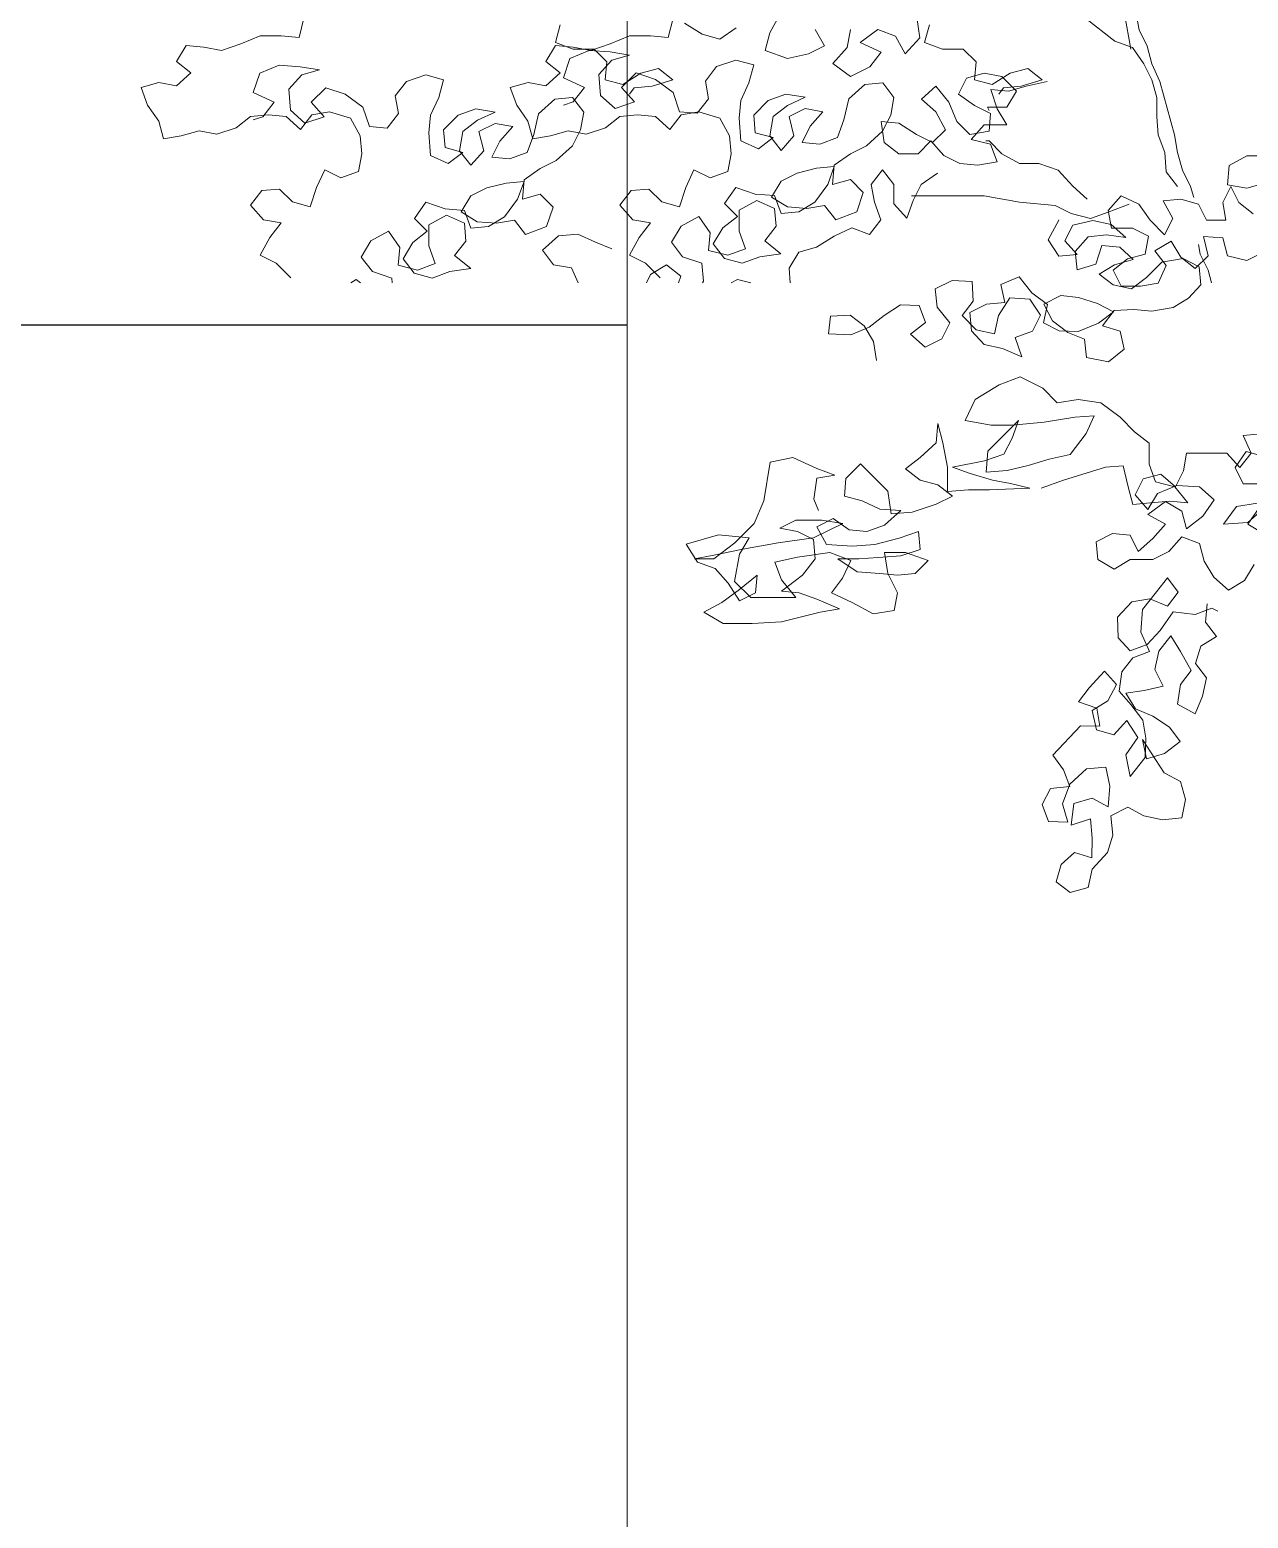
# Model space of a CAD drawing. Header units: metres. Extents: x -58 to 722, y -1100 to 345.
# Drawn here: x 240.14 to 240.881, y -499.721 to -498.816 of the extents above; entities that cross this region are included whole.
import ezdxf

# ---------------------------------------------------------------- set-up
doc = ezdxf.new("R2010")
doc.units = ezdxf.units.M
doc.header["$MEASUREMENT"] = 0
doc.layers.add('FSR_ARQ_006ARBOLES', color=74, linetype='Continuous', lineweight=0)
doc.layers.add('muro bajo', color=33, linetype='Continuous', lineweight=9)
doc.layers.add('FSR_ARQ_29PERFILES ACERO', color=143, linetype='Continuous')

# ---------------------------------------------------------------- blocks, each defined once
blk = doc.blocks.new('arboles fsr 01')
at = {"layer": 'FSR_ARQ_006ARBOLES'}
for points in [[(185.84048, -35.49758), (185.83405, -35.49114), (185.8269, -35.48756), (185.8312, -35.47969), (185.83621, -35.47326), (185.82835, -35.47182), (185.82263, -35.46538), (185.82765, -35.45895), (185.83551, -35.45824), (185.84123, -35.46397), (185.84909, -35.46612), (185.85196, -35.45754), (185.85555, -35.44968), (185.86269, -35.45326), (185.87056, -35.45041), (185.872, -35.44254), (185.87129, -35.43467), (185.86701, -35.4268), (185.85772, -35.42393), (185.84985, -35.42536), (185.84483, -35.43179), (185.8384, -35.42606), (185.83054, -35.42534), (185.82267, -35.42605), (185.81623, -35.43105), (185.80764, -35.4339), (185.79978, -35.43246), (185.79191, -35.4346), (185.78404, -35.43602), (185.7819, -35.42815), (185.7769, -35.421), (185.77405, -35.41313), (185.78192, -35.41099), (185.78978, -35.41243), (185.79622, -35.40671), (185.78979, -35.4017), (185.79409, -35.39455), (185.80196, -35.39527), (185.80982, -35.39671), (185.81841, -35.39386), (185.82699, -35.39029), (185.83629, -35.3903), (185.84416, -35.39102), (185.84631, -35.38244)], [(185.96002, -35.38541), (185.95787, -35.39327), (185.96574, -35.39614), (185.97503, -35.39615), (185.98075, -35.40187), (185.98003, -35.40974), (185.98789, -35.41189), (185.99576, -35.40689), (186.00363, -35.40476), (186.01007, -35.40977), (186.00077, -35.41262), (185.9929, -35.41333), (185.99075, -35.41619)], [(186.00432, -35.49758), (185.99789, -35.49114), (185.99074, -35.48756), (185.99504, -35.47969), (186.00005, -35.47326), (185.99218, -35.47182), (185.98647, -35.46538), (185.99148, -35.45895), (185.99935, -35.45824), (186.00507, -35.46397), (186.01293, -35.46612), (186.0158, -35.45754), (186.01938, -35.44968), (186.02653, -35.45326), (186.0344, -35.45041), (186.03584, -35.44254), (186.03513, -35.43467), (186.03085, -35.4268), (186.02155, -35.42393), (186.01368, -35.42536), (186.00867, -35.43179), (186.00224, -35.42606), (185.99437, -35.42534), (185.9865, -35.42605), (185.98006, -35.43105), (185.97148, -35.4339), (185.96361, -35.43246), (185.95574, -35.4346), (185.94788, -35.43602), (185.94574, -35.42815), (185.94074, -35.421), (185.93788, -35.41313), (185.94575, -35.41099), (185.95362, -35.41243), (185.96006, -35.40671), (185.95363, -35.4017), (185.95793, -35.39455), (185.96579, -35.39527), (185.97366, -35.39671), (185.98224, -35.39386), (185.99083, -35.39029), (186.00013, -35.3903), (186.00799, -35.39102), (186.01015, -35.38244)], [(186.12386, -35.38541), (186.12171, -35.39327), (186.12957, -35.39614), (186.13887, -35.39615), (186.14459, -35.40187), (186.14386, -35.40974), (186.15173, -35.41189), (186.1596, -35.40689), (186.16747, -35.40476), (186.1739, -35.40977), (186.1646, -35.41262), (186.15673, -35.41333), (186.15459, -35.41619)], [(186.01515, -35.38459), (186.02301, -35.3896), (186.03088, -35.39176), (186.03803, -35.38676)], [(186.05735, -35.38105), (186.05305, -35.38892), (186.0509, -35.39678), (186.06091, -35.40037), (186.07021, -35.39823), (186.07736, -35.39466), (186.07308, -35.3875)], [(186.08881, -35.38752), (186.08738, -35.39538), (186.08093, -35.40253), (186.08879, -35.40826), (186.09738, -35.40398), (186.10239, -35.39754), (186.0931, -35.39324), (186.10097, -35.38753), (186.10884, -35.3904), (186.11312, -35.39827), (186.11956, -35.39112), (186.11814, -35.38111)], [(186.20328, -35.34757), (186.2047, -35.35544), (186.20756, -35.36331), (186.2104, -35.38048), (186.21325, -35.39622)], [(186.02315, -35.49982), (186.02363, -35.49903), (186.02292, -35.49116), (186.01434, -35.48829), (186.00934, -35.48185), (186.01364, -35.4747), (186.02151, -35.47042), (186.02651, -35.47758), (186.02579, -35.48544), (186.03437, -35.4876), (186.04224, -35.48474), (186.03938, -35.47687), (186.03939, -35.46758), (186.04726, -35.46329), (186.05513, -35.46687), (186.05583, -35.47474), (186.05082, -35.48117), (186.05797, -35.4869), (186.04867, -35.48832), (186.0408, -35.49118), (186.03293, -35.48903), (186.02793, -35.48258), (186.03223, -35.47544), (186.03867, -35.47044), (186.03296, -35.46471), (186.03797, -35.45756), (186.04655, -35.46043), (186.05513, -35.46115), (186.05799, -35.46902), (186.06585, -35.46832), (186.07301, -35.46403), (186.07874, -35.45617), (186.08161, -35.4483), (186.07374, -35.44901), (186.06515, -35.45115), (186.058, -35.45472), (186.0537, -35.46187), (186.06085, -35.46616), (186.06943, -35.46689), (186.0773, -35.46546), (186.0823, -35.47191), (186.0916, -35.46834), (186.09447, -35.45976), (186.08875, -35.45403), (186.08088, -35.45617), (186.08161, -35.44759), (186.08876, -35.44259), (186.09592, -35.43902), (186.10308, -35.43259), (186.10666, -35.42544), (186.1081, -35.41757), (186.1031, -35.41113), (186.09523, -35.41184), (186.08807, -35.41827), (186.08592, -35.42757), (186.08305, -35.43543), (186.07518, -35.43829), (186.06731, -35.43756), (186.07089, -35.43041), (186.07662, -35.42398), (186.06876, -35.42255), (186.0616, -35.42611), (186.06374, -35.4347), (186.05801, -35.44113), (186.05301, -35.43469), (186.05445, -35.42611), (186.06089, -35.42111), (186.06876, -35.41754), (186.06018, -35.4161), (186.05231, -35.41895), (186.04587, -35.42539), (186.04657, -35.43325), (186.05444, -35.43541), (186.048, -35.44041), (186.04013, -35.43682), (186.03943, -35.42681), (186.04015, -35.41894), (186.04373, -35.41108), (186.04589, -35.40321), (186.03802, -35.40106), (186.02944, -35.40391), (186.02442, -35.41035), (186.02585, -35.41821), (186.02084, -35.42465), (186.01297, -35.42392), (186.01012, -35.41534), (186.00225, -35.40961), (185.99367, -35.40674), (185.98723, -35.41317), (185.99295, -35.41961), (185.98436, -35.42247), (185.97793, -35.41674), (185.97722, -35.40744), (185.98295, -35.40101), (185.99082, -35.39887), (185.98224, -35.39743), (185.97294, -35.39671), (185.96436, -35.40028), (185.96149, -35.40886), (185.97078, -35.41316), (185.96577, -35.41959), (185.96148, -35.42102)], [(185.88549, -35.49982), (185.8853, -35.4977), (185.87672, -35.49484), (185.87172, -35.48839), (185.87602, -35.48125), (185.88389, -35.47696), (185.88889, -35.48412), (185.88816, -35.49199), (185.89674, -35.49414), (185.90461, -35.49129), (185.90176, -35.48342), (185.90177, -35.47412), (185.90964, -35.46983), (185.9175, -35.47342), (185.91821, -35.48129), (185.9132, -35.48772), (185.92035, -35.49345), (185.91105, -35.49487), (185.90318, -35.49772), (185.89531, -35.49557), (185.89031, -35.48913), (185.89461, -35.48198), (185.90105, -35.47698), (185.89534, -35.47125), (185.90035, -35.4641), (185.90893, -35.46697), (185.91751, -35.4677), (185.92036, -35.47557), (185.92823, -35.47486), (185.93539, -35.47057), (185.94112, -35.46271), (185.94398, -35.45485), (185.93612, -35.45555), (185.92753, -35.45769), (185.92038, -35.46126), (185.91608, -35.46841), (185.92323, -35.47271), (185.93181, -35.47343), (185.93968, -35.47201), (185.94468, -35.47845), (185.95398, -35.47488), (185.95685, -35.4663), (185.95113, -35.46057), (185.94326, -35.46271), (185.94398, -35.45413), (185.95114, -35.44913), (185.9583, -35.44556), (185.96545, -35.43913), (185.96904, -35.43198), (185.97047, -35.42412), (185.96547, -35.41768), (185.95761, -35.41838), (185.95045, -35.42481), (185.94829, -35.43411), (185.94543, -35.44197), (185.93756, -35.44483), (185.92969, -35.44411), (185.93327, -35.43696), (185.939, -35.43053), (185.93113, -35.42909), (185.92398, -35.43266), (185.92612, -35.44124), (185.92039, -35.44767), (185.91539, -35.44123), (185.91683, -35.43265), (185.92327, -35.42765), (185.93114, -35.42408), (185.92256, -35.42264), (185.91469, -35.4255), (185.90824, -35.43193), (185.90895, -35.4398), (185.91682, -35.44195), (185.91038, -35.44695), (185.90251, -35.44337), (185.90181, -35.43335), (185.90253, -35.42549), (185.90611, -35.41762), (185.90826, -35.40976), (185.9004, -35.4076), (185.89181, -35.41046), (185.8868, -35.41689), (185.88823, -35.42476), (185.88321, -35.43119), (185.87535, -35.43047), (185.87249, -35.42188), (185.86463, -35.41615), (185.85605, -35.41328), (185.84961, -35.41972), (185.85533, -35.42616), (185.84674, -35.42901), (185.84031, -35.42328), (185.8396, -35.41398), (185.84533, -35.40755), (185.8532, -35.40541), (185.84462, -35.40398), (185.83532, -35.40325), (185.82674, -35.40682), (185.82387, -35.4154), (185.83316, -35.4197), (185.82815, -35.42613), (185.82386, -35.42756)], [(186.17605, -35.41049), (186.16675, -35.41262), (186.15888, -35.41476), (186.15101, -35.41404), (186.15386, -35.42262), (186.15815, -35.42978), (186.14814, -35.42977), (186.14241, -35.4362), (186.15099, -35.43835), (186.15384, -35.44622), (186.14526, -35.44765), (186.13739, -35.44692), (186.13024, -35.44334), (186.12453, -35.4369), (186.1188, -35.44262), (186.11022, -35.44261), (186.10379, -35.4376), (186.10236, -35.4283), (186.11023, -35.42902), (186.11809, -35.43403), (186.12524, -35.43762), (186.13097, -35.4319), (186.12669, -35.42403), (186.12025, -35.4183), (186.1267, -35.41259), (186.13241, -35.41974), (186.13598, -35.42833), (186.1417, -35.43406), (186.15028, -35.43263), (186.151, -35.42477), (186.14385, -35.42118), (186.13671, -35.41617), (186.14029, -35.40902), (186.14816, -35.40688), (186.15602, -35.40832), (186.16245, -35.41476), (186.15816, -35.42191), (186.14957, -35.4219), (186.15029, -35.42334)], [(186.27328, -35.44347), (186.2647, -35.44347), (186.25683, -35.44775), (186.25611, -35.45633), (186.26469, -35.45777), (186.27256, -35.45563)], [(186.26754, -35.46921), (186.26111, -35.4642), (186.25754, -35.45705), (186.25395, -35.4642), (186.25538, -35.47206), (186.24679, -35.47206), (186.24323, -35.4649), (186.23536, -35.46275), (186.22749, -35.46346), (186.23178, -35.47133), (186.22819, -35.47848), (186.22176, -35.47203), (186.21676, -35.46488), (186.2089, -35.46129), (186.20317, -35.46773), (186.20459, -35.47559), (186.21389, -35.4756), (186.22104, -35.47919), (186.2196, -35.48705), (186.21173, -35.48919), (186.20529, -35.49419), (186.20886, -35.50135), (186.21744, -35.50135), (186.22531, -35.49993), (186.2289, -35.49207), (186.2239, -35.48562), (186.23105, -35.48134), (186.23534, -35.4885), (186.24177, -35.49351), (186.2475, -35.48779), (186.24536, -35.47921), (186.25394, -35.47993), (186.25608, -35.4878), (186.26466, -35.48995), (186.27181, -35.48638)], [(186.12738, -35.45121), (186.12022, -35.45621), (186.11664, -35.46336), (186.11377, -35.47122), (186.10805, -35.46478), (186.10806, -35.4562), (186.10306, -35.44975), (186.09805, -35.45619), (186.09947, -35.46405), (186.10232, -35.47192), (186.09731, -35.47836), (186.08945, -35.47549), (186.08158, -35.47906), (186.07371, -35.48406), (186.06584, -35.4862), (186.06154, -35.49334), (186.06212, -35.49982)], [(185.96797, -35.49982), (185.96499, -35.49325), (185.95712, -35.49182), (185.95212, -35.48538), (185.95928, -35.47895), (185.96786, -35.47824), (185.97573, -35.48182), (185.98288, -35.48469)], [(186.10043, -35.53428), (186.09903, -35.52578), (186.0949, -35.51894), (186.08863, -35.51413), (186.07991, -35.51454), (186.07911, -35.5225), (186.08904, -35.52285), (186.09709, -35.51948), (186.10371, -35.51435), (186.11094, -35.50961), (186.11928, -35.50981), (186.12204, -35.51748), (186.11542, -35.5226), (186.12191, -35.52839), (186.12936, -35.52464), (186.13296, -35.51761), (186.12723, -35.5106), (186.12644, -35.50249), (186.13389, -35.49873), (186.14283, -35.49931), (186.14324, -35.50803), (186.13843, -35.5143), (186.14454, -35.52069), (186.15272, -35.52248), (186.15451, -35.5143), (186.15947, -35.50644), (186.16841, -35.50701), (186.17316, -35.51424), (186.16956, -35.52127), (186.16189, -35.52404), (186.16488, -35.5327), (186.15625, -35.52894), (186.14807, -35.52716), (186.14257, -35.52114), (186.14178, -35.51302), (186.14922, -35.50927), (186.15734, -35.50848), (186.15556, -35.50058), (186.16361, -35.49721), (186.16934, -35.50421), (186.17621, -35.5094), (186.17443, -35.51758), (186.18146, -35.52118), (186.1898, -35.52137), (186.19884, -35.51778), (186.20546, -35.51265), (186.19843, -35.50906), (186.19002, -35.50629), (186.18207, -35.50549), (186.17462, -35.50924), (186.17837, -35.51669), (186.18525, -35.52188), (186.19266, -35.52487), (186.19346, -35.53299), (186.20323, -35.53493), (186.21023, -35.5292), (186.20845, -35.52131), (186.20065, -35.51892), (186.20584, -35.51205), (186.21456, -35.51164), (186.22252, -35.51243), (186.232, -35.51081), (186.23885, -35.50668), (186.24426, -35.50079), (186.24346, -35.49267), (186.23643, -35.48908), (186.22695, -35.4907), (186.22017, -35.49741), (186.21354, -35.50253), (186.20537, -35.50075), (186.1991, -35.49594), (186.20594, -35.49181), (186.21422, -35.48942), (186.20833, -35.48401), (186.20037, -35.48321), (186.1976, -35.49162), (186.18933, -35.494), (186.18853, -35.48588), (186.19433, -35.47939), (186.20244, -35.4786), (186.211, -35.47978), (186.20451, -35.47398), (186.19633, -35.4722), (186.18745, -35.4742), (186.18385, -35.48124), (186.18936, -35.48725), (186.18124, -35.48805), (186.1765, -35.48082), (186.18125, -35.47198), (186.1813, -35.47191)], [(185.99835, -35.49982), (186.00003, -35.49615), (186.00719, -35.49186), (186.01362, -35.49688), (186.01254, -35.49982)], [(185.8672, -35.49982), (185.86956, -35.49841), (185.87138, -35.49982)], [(186.0446, -35.49982), (186.03865, -35.49833), (186.0359, -35.49982)], [(186.17335, -35.59092), (186.18336, -35.58735), (186.20196, -35.58165), (186.20983, -35.58094), (186.21197, -35.59024), (186.21411, -35.59811), (186.22197, -35.5974), (186.23056, -35.59669), (186.23842, -35.59741), (186.23271, -35.59026), (186.22413, -35.5881), (186.22128, -35.58023), (186.22128, -35.57093), (186.21485, -35.56592), (186.20842, -35.55948), (186.19984, -35.55304), (186.18983, -35.5516), (186.18053, -35.55302), (186.1741, -35.54657), (186.16409, -35.54156), (186.15479, -35.54513), (186.14406, -35.55155), (186.13976, -35.56085), (186.1512, -35.563), (186.1605, -35.56301), (186.1748, -35.56159), (186.1884, -35.55946), (186.19698, -35.55875), (186.1934, -35.56662), (186.18623, -35.57591), (186.17694, -35.57805), (186.16763, -35.5809), (186.15834, -35.58304), (186.14904, -35.58374), (186.14976, -35.57445), (186.16336, -35.56087), (186.16049, -35.56873), (186.15691, -35.57588), (186.14833, -35.57874), (186.13402, -35.58158), (186.14188, -35.58445), (186.15189, -35.58732), (186.15976, -35.58876), (186.16834, -35.59091), (186.15046, -35.59161), (186.14116, -35.5916), (186.13186, -35.59231), (186.13187, -35.58158), (186.12974, -35.57085), (186.1276, -35.56227), (186.12688, -35.57085), (186.11972, -35.57728), (186.11328, -35.58228), (186.11971, -35.58729), (186.12758, -35.58944), (186.13401, -35.59446), (186.12685, -35.59803), (186.11612, -35.60159), (186.10682, -35.6023), (186.1054, -35.59228), (186.09326, -35.58012), (186.08681, -35.58655), (186.08609, -35.59441), (186.09396, -35.59657), (186.10182, -35.60015), (186.11112, -35.60087), (186.10396, -35.6073), (186.09609, -35.61016), (186.08822, -35.60943), (186.08107, -35.60442), (186.07392, -35.60799), (186.0782, -35.61586), (186.08965, -35.61659), (186.09966, -35.61588), (186.11039, -35.61303), (186.11897, -35.61018), (186.11968, -35.61804), (186.1111, -35.6209), (186.10108, -35.6216), (186.0925, -35.62231), (186.0832, -35.6223), (186.09178, -35.62803), (186.10179, -35.62876), (186.10966, -35.62948), (186.11753, -35.62877), (186.12325, -35.62305), (186.11324, -35.61947), (186.10395, -35.61946), (186.10537, -35.62876), (186.10965, -35.63735), (186.10821, -35.64521), (186.09892, -35.64663), (186.08962, -35.64162), (186.08033, -35.63732), (186.08534, -35.63089), (186.08892, -35.62302), (186.07963, -35.61944), (186.06532, -35.62157), (186.05531, -35.62371), (186.05816, -35.63158), (186.06459, -35.63945), (186.04457, -35.63943), (186.03742, -35.63227), (186.03958, -35.62012), (186.04388, -35.61297), (186.03029, -35.61153), (186.01598, -35.6158), (186.02098, -35.62368), (186.02884, -35.62654), (186.03456, -35.63299), (186.03956, -35.64086), (186.04671, -35.63729), (186.04744, -35.62942), (186.03956, -35.63585), (186.03169, -35.64157), (186.02382, -35.64585), (186.0324, -35.65086), (186.04527, -35.65088), (186.05815, -35.65017), (186.07531, -35.6459), (186.0839, -35.64447), (186.07389, -35.64017), (186.06603, -35.63731), (186.05816, -35.63658), (186.06746, -35.62944), (186.07319, -35.62229), (186.07248, -35.61371), (186.06533, -35.61013), (186.05747, -35.60869), (186.06462, -35.60512), (186.07607, -35.60513), (186.08536, -35.60657), (186.07248, -35.613), (186.05675, -35.61513), (186.04101, -35.61797), (186.02742, -35.62082), (186.01955, -35.62224), (186.02813, -35.62225), (186.03744, -35.61511), (186.04603, -35.60653), (186.05033, -35.59653), (186.0532, -35.57936), (186.06322, -35.57723), (186.07394, -35.58224), (186.08181, -35.58511), (186.07394, -35.58653), (186.0725, -35.59583), (186.07464, -35.60084)], [(186.27225, -35.61114), (186.26511, -35.60684), (186.27012, -35.59969)], [(186.26795, -35.62472), (186.26365, -35.63187), (186.2565, -35.63615), (186.25007, -35.63043), (186.24578, -35.62327), (186.24364, -35.6154), (186.23578, -35.61253), (186.23005, -35.61897), (186.2229, -35.62254), (186.21288, -35.62253), (186.20573, -35.62681), (186.19858, -35.62251), (186.19787, -35.61465), (186.20503, -35.61108), (186.21289, -35.6118), (186.21646, -35.61895), (186.2229, -35.61324), (186.22863, -35.60681), (186.22077, -35.60251), (186.22864, -35.59679), (186.23579, -35.60109), (186.23793, -35.60896), (186.24508, -35.60325), (186.2501, -35.5961), (186.24367, -35.59037), (186.23365, -35.58965), (186.22507, -35.59321), (186.22077, -35.60036), (186.21505, -35.59392), (186.21864, -35.58677), (186.22651, -35.58463), (186.23294, -35.59036), (186.23652, -35.58321), (186.23796, -35.57535), (186.25584, -35.57536), (186.26155, -35.5818), (186.26657, -35.57537), (186.263, -35.5675), (186.27086, -35.56679)], [(186.27229, -35.57681), (186.26442, -35.57465), (186.25941, -35.5818), (186.26298, -35.58896), (186.27156, -35.58897)], [(186.26941, -35.59755), (186.26011, -35.59897), (186.25438, -35.60683), (186.26511, -35.60612), (186.27155, -35.60041)], [(186.24707, -35.64216), (186.24634, -35.65028), (186.25113, -35.65669), (186.24419, -35.66098), (186.24193, -35.66865), (186.24671, -35.67506), (186.24498, -35.68322), (186.24171, -35.69093), (186.23397, -35.68664), (186.23518, -35.678), (186.24002, -35.67176), (186.23517, -35.66332), (186.23087, -35.65639), (186.22555, -35.66316), (186.22381, -35.67132), (186.22761, -35.67877), (186.21908, -35.68059), (186.21103, -35.68189), (186.21532, -35.68882), (186.22302, -35.69209), (186.23028, -35.6969), (186.23506, -35.70331), (186.22816, -35.70861), (186.22015, -35.71092), (186.21833, -35.70238), (186.22796, -35.71722), (186.23518, -35.72101), (186.23749, -35.72903), (186.23575, -35.73719), (186.22717, -35.73799), (186.21902, -35.73626), (186.2118, -35.73246), (186.20434, -35.73627), (186.20515, -35.74484), (186.20289, -35.75251), (186.19607, -35.75984), (186.19433, -35.768), (186.18631, -35.7703), (186.18007, -35.76546), (186.18233, -35.75779), (186.18822, -35.75253), (186.19589, -35.75479), (186.19609, -35.74618), (186.19528, -35.7376), (186.18678, -35.74043), (186.18796, -35.73078), (186.19597, -35.72847), (186.20319, -35.73226), (186.20388, -35.72313), (186.20206, -35.71459), (186.19348, -35.7154), (186.18614, -35.72224), (186.1829, -35.73095), (186.18521, -35.73897), (186.1766, -35.73877), (186.1738, -35.73127), (186.1776, -35.72406), (186.18617, -35.72325), (186.18338, -35.71576), (186.1786, -35.70935), (186.19079, -35.69627), (186.1994, -35.69647), (186.1981, -35.68842), (186.18991, -35.68567), (186.19475, -35.67943), (186.20157, -35.6721), (186.20684, -35.67799), (186.20305, -35.68521), (186.19611, -35.6895), (186.19793, -35.69804), (186.2056, -35.7003), (186.21145, -35.69402), (186.21627, -35.70144), (186.21098, -35.70922), (186.21283, -35.71876), (186.21962, -35.71043), (186.21983, -35.70182), (186.21853, -35.69377), (186.21323, -35.68687), (186.20796, -35.68098), (186.20917, -35.67234), (186.21401, -35.6661), (186.2215, -35.6633), (186.21766, -35.65483), (186.21832, -35.64469), (186.22462, -35.63688), (186.22946, -35.63063), (186.23424, -35.63704), (186.2294, -35.64329), (186.22169, -35.64002), (186.21364, -35.64131), (186.2073, -35.64811), (186.20762, -35.65721), (186.21289, -35.6631), (186.22038, -35.6603), (186.22624, -35.65403), (186.23201, -35.64572), (186.24167, -35.6469), (186.24916, -35.64411), (186.25174, -35.64553)]]:
    blk.add_lwpolyline(points, dxfattribs=at)
at = {"layer": 'FSR_ARQ_006ARBOLES', "color": 35}
for points in [[(186.22546, -35.34044), (186.22188, -35.3483), (186.21901, -35.35617), (186.21471, -35.36403), (186.21399, -35.3719), (186.21683, -35.38764), (186.2204, -35.39479), (186.22254, -35.40266), (186.22611, -35.41053), (186.23253, -35.43414), (186.23395, -35.44201), (186.23609, -35.44988), (186.23966, -35.45703), (186.24108, -35.46204)], [(186.23393, -35.45703), (186.22893, -35.45058), (186.22823, -35.442), (186.22537, -35.43413), (186.22467, -35.42626), (186.22467, -35.41768), (186.22253, -35.40981), (186.21897, -35.40266), (186.21397, -35.3955), (186.2061, -35.39263), (186.19324, -35.38261), (186.18752, -35.37617), (186.18609, -35.37545)], [(186.19388, -35.46271), (186.18745, -35.45698), (186.18102, -35.44983), (186.17244, -35.44696), (186.16385, -35.44695), (186.15599, -35.44265), (186.15028, -35.43692), (186.14884, -35.43692)], [(186.21247, -35.46487), (186.20317, -35.46844), (186.1953, -35.47129), (186.18672, -35.46914), (186.17957, -35.46556), (186.16384, -35.46411), (186.14811, -35.46124), (186.11592, -35.46121)], [(186.24901, -35.49982), (186.24749, -35.49423), (186.24392, -35.48707), (186.24321, -35.48278)]]:
    blk.add_lwpolyline(points, dxfattribs=at)

msp = doc.modelspace()

# ---------------------------------------------------------------- linework, layer by layer
at = {"layer": 'FSR_ARQ_29PERFILES ACERO', "ltscale": 0.005}
msp.add_lwpolyline([(240.50316, -498.99581), (238.65316, -498.99581)], dxfattribs=at)
at = {"layer": 'muro bajo', "ltscale": 0.005}
msp.add_lwpolyline([(240.50316, -500.68544), (240.50316, -498.10544)], dxfattribs=at)

# ---------------------------------------------------------------- block references
at = {"layer": 'FSR_ARQ_006ARBOLES', "xscale": 1.371082351148036, "yscale": 1.371082351148036, "zscale": 1.371082351148036}
msp.add_blockref('arboles fsr 01', (-14.50407, -450.2968), dxfattribs=at)

doc.saveas('drawing.dxf')
